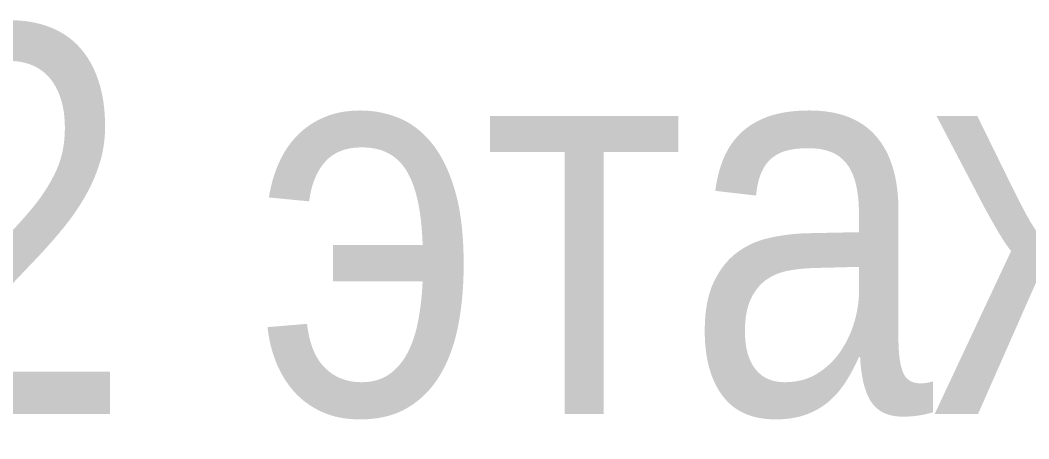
# Model space of a CAD drawing. Header units: millimetres. Extents: x -8417289 to 9420486, y 0 to 166066.
# Drawn here: x -70000 to -31005, y 148512 to 164700 of the extents above; entities that cross this region are included whole.
import ezdxf
from ezdxf import colors
from ezdxf.entities.mleader import LeaderData, LeaderLine
from ezdxf.math import Vec2, Vec3

# ---------------------------------------------------------------- set-up
doc = ezdxf.new("R2010")
doc.units = ezdxf.units.MM
doc.header["$MEASUREMENT"] = 0
doc.layers.get('0').update_dxf_attribs({"color": 250, "lineweight": 9})
doc.layers.add('ТХ_привязки ЭО', color=96, linetype='Continuous')
doc.styles.add('Arial', font='ARIALN.TTF')
doc.styles.add('ISOCPEUR', font='isocpeur.TTF')

# ---------------------------------------------------------------- blocks, each defined once
blk = doc.blocks.new('_None')

msp = doc.modelspace()

# ---------------------------------------------------------------- texts
at = {"style": 'Arial'}
msp.add_text('2 этаж', height=15000, dxfattribs=at).set_placement((-75228.6, 149476.7))

# ---------------------------------------------------------------- leaders
at = {"layer": 'ТХ_привязки ЭО'}
ml = msp.add_multileader_mtext('Standard', dxfattribs=at)
ml.set_content('\\A1;{\\fArial|b0|i0|c204|p34;Предусмотреть на столе учителя кнопку для отключения розеток в лючках для учеников}', color=256, style='ISOCPEUR')
ml.set_leader_properties()
ml.set_arrow_properties(name='NONE')
ml.build(insert=Vec2(0, 0))
ml.multileader.update_dxf_attribs({"text_left_attachment_type": 6, "text_right_attachment_type": 6, "dogleg_length": 0.36})
ctx = ml.context
ctx.base_point, ctx.char_height, ctx.plane_origin = Vec3(-98681, 148919.6, 0), 200, Vec3(-83510.3, 150900.9, 0)
ctx.left_attachment, ctx.right_attachment = 6, 6
notes = []
notes.append((ctx, [(1, (1, 1, 0), (-92902.7, 148919.6, 0), (-1, 0), 0.36, [(0, [(-64149, 128787.5, 0)], 0, [])])]))
ctx.mtext.insert, ctx.mtext.width, ctx.mtext.flow_direction = Vec3(-98679, 149178.4, 0), 6881.547, 5
for ctx, leaders in notes:
    for number, flags, end, landing, length, lines in leaders:
        leader = LeaderData()
        leader.index, (leader.has_last_leader_line, leader.has_dogleg_vector, leader.attachment_direction) = number, flags
        leader.last_leader_point, leader.dogleg_vector, leader.dogleg_length = Vec3(end), Vec3(landing), length
        for number, points, colour, breaks in lines:
            line = LeaderLine()
            line.index, line.vertices, line.color, line.breaks = number, Vec3.list(points), colors.encode_raw_color(colour), breaks
            leader.lines.append(line)
        ctx.leaders.append(leader)

doc.saveas('drawing.dxf')
